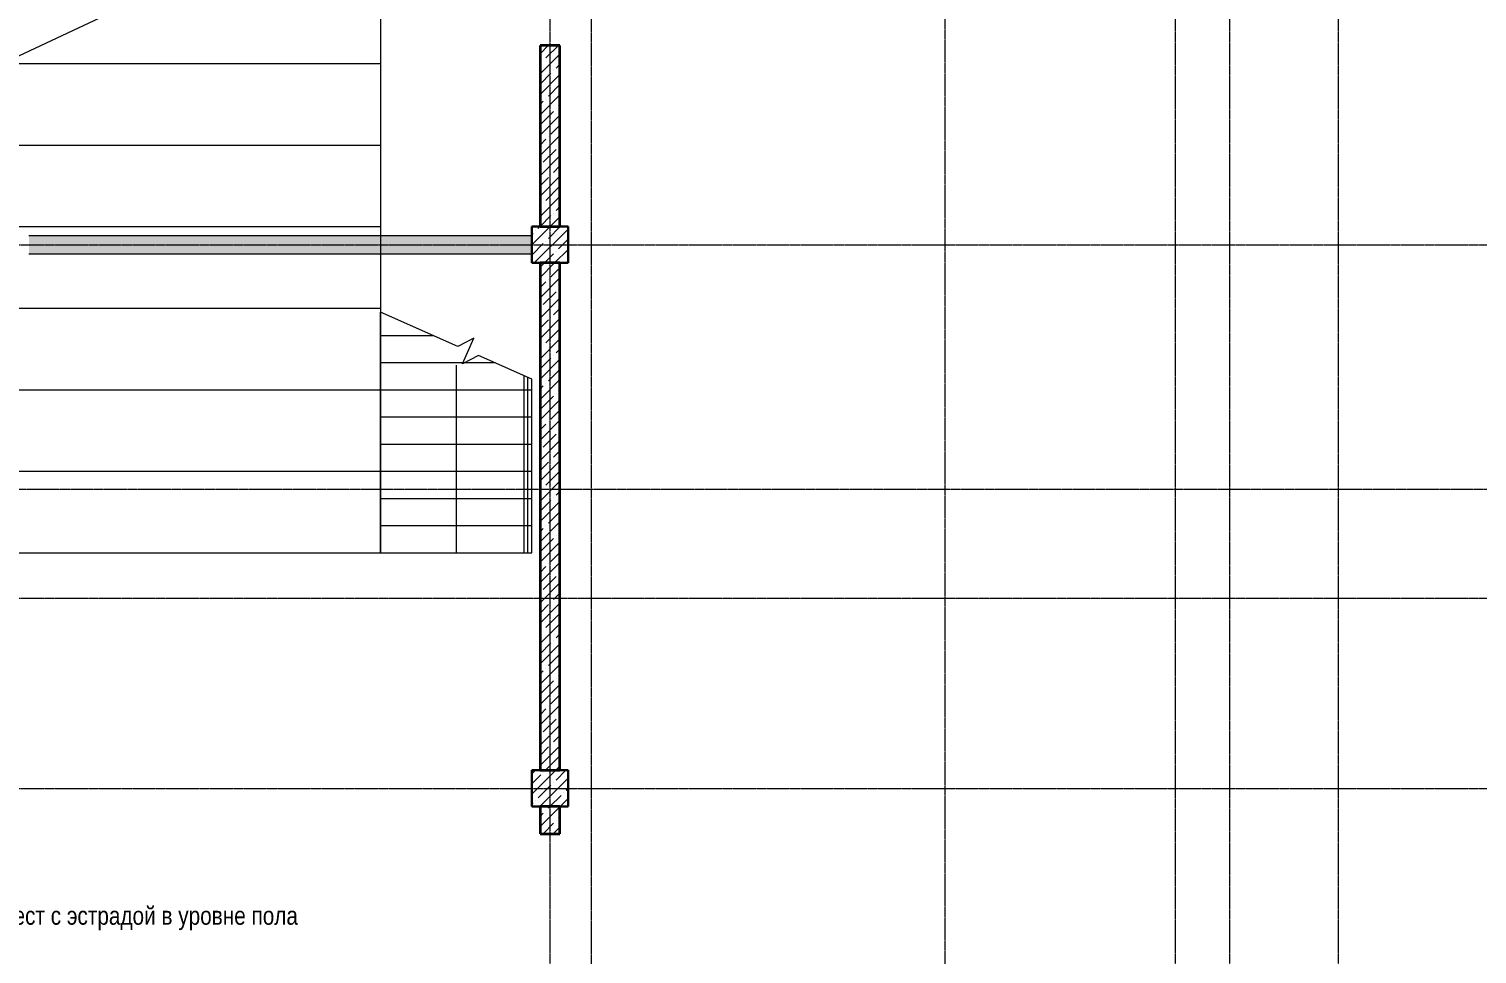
# Model space of a CAD drawing. Header units: millimetres. Extents: x 538266 to 1167394, y 114608 to 637157.
# Drawn here: x 869088 to 885070, y 193485 to 203695 of the extents above; entities that cross this region are included whole.
import ezdxf
from ezdxf.enums import TextEntityAlignment as Align

# ---------------------------------------------------------------- set-up
doc = ezdxf.new("R2010")
doc.units = ezdxf.units.MM
doc.linetypes.add('CENTER2', pattern=[28.575, 19.05, -3.175, 3.175, -3.175])
doc.linetypes.add('HIDDEN2', pattern=[4.7625, 3.175, -1.5875])
doc.layers.get('Defpoints').update_dxf_attribs({"color": 140})
doc.layers.add('A-AREA', color=7, linetype='Continuous', lineweight=15, true_color=0x7f7f7f)
doc.layers.add('РД_Оси_100', color=7, linetype='Continuous', lineweight=0, true_color=0x525252)
for name, color, linetype, lineweight in [('АР_Колонны', 70, 'Continuous', 30), ('АР_площадь пом', 5, 'Continuous', 5), ('АР_Стены ЖБ', 7, 'Continuous', 35), ('АР_Стены ПЕНОблок', 52, 'Continuous', 20), ('АР_Ф_ЛК', 7, 'Continuous', 5), ('АР_Штриховка', 8, 'Continuous', 0)]:
    doc.layers.add(name, color=color, linetype=linetype, lineweight=lineweight)
doc.layers.add('ЛК_Открытая', color=7, linetype='Continuous')
doc.layers.add('ФВ-5', color=7, linetype='Continuous')
doc.styles.add('style1', font='ARIALN.TTF')

# ---------------------------------------------------------------- blocks, each defined once
blk = doc.blocks.new('MOK-МаркаПомещения1')
at = {"layer": 'A-AREA', "color": 0}
blk.add_line((-3.651, -1.944), (3.649, -1.944), dxfattribs=at)
at = {"layer": 'A-AREA', "color": 0, "style": 'style1'}
blk.add_attdef('АР-ПОМЕЩЕНИЕ:ПЛОЩАДЬ', text='', height=3, dxfattribs=at).set_placement((0, 0), align=Align.MIDDLE)
at = {"layer": 'Defpoints', "style": 'style1', "flags": 8}
blk.add_attdef('АР-ПОМЕЩЕНИЕ:НАИМЕНОВАНИЕ', text='', height=1, dxfattribs=at).set_placement((0, 2.956), align=Align.MIDDLE)
blk = doc.blocks.new('2_этаж')
at = {"layer": 'АР_Штриховка', "linetype": 'Continuous', "lineweight": 0, "true_color": 0x000000}
h = blk.add_hatch(dxfattribs=at)
h.set_pattern_fill('AR-CONC', color=18, angle=-315, style=0)
h.set_pattern_definition([(95, (602274.53, -6e-10), (140.09465, 117.55338), [19.05, -209.55]), (40, (602274.53, -6e-10), (-160.01845, 110.17673), [15.24, -167.64058]), (145.451445, (602286.2, 9.8), (-19.9238, 227.7301), [16.19001, -178.09024]), (91.1842, (602238.6, 35.92), (221.41024, 161.95341), [28.575, -314.325]), (141.63556, (602257.06, 49.42), (-7.08662, 342.82676), [24.28502, -267.1356]), (36.18415, (602238.6, 35.92), (-7.08662, 342.82676), [22.85997, -251.45973]), (66, (602265.55, 44.9), (179.51998, 34.89515), [19.05, -209.55]), (11, (602265.55, 44.9), (-86.53993, 173.9412), [15.24, -167.64]), (116.451445, (602280.51, 47.81), (92.98005, 208.83634), [16.19001, -178.08994]), (82.5, (602274.53, -6e-10), (-57.605469, 61.973414), [0, -165.608, 0, -170.18, 0, -168.275]), (52.5, (602274.53, -6e-10), (-23.589727, 118.087), [0, -97.028, 0, -161.798, 0, -64.135]), (12.5, (602234.48, -40.05), (99.927863, 91.826196), [0, -63.5, 0, -198.12, 0, -262.89]), (2.5, (602216.52, -58.01), (86.763904, 122.72239), [0, -82.55, 0, -131.572, 0, -186.69])])
h.paths.add_polyline_path([(712724, 201413), (712724, 201213), (718274, 201213), (718274, 201413)], flags=0)
at = {"layer": 'АР_Колонны', "color": 18, "linetype": 'HIDDEN2', "lineweight": 25, "true_color": 0x000000}
for p, q in [((718274, 201513), (718674, 201513)), ((718274, 201113), (718274, 201513)), ((718674, 201513), (718674, 201113)), ((718674, 201113), (718274, 201113)), ((718274, 195513), (718674, 195513)), ((718274, 195113), (718274, 195513)), ((718674, 195513), (718674, 195113)), ((718674, 195113), (718274, 195113))]:
    blk.add_line(p, q, dxfattribs=at)
at = {"layer": 'АР_Колонны', "color": 18, "linetype": 'Continuous', "lineweight": 15, "true_color": 0x000000}
for p, q in [((718674, 201513), (718274, 201513)), ((718274, 201513), (718274, 201113)), ((718674, 201513), (718274, 201513)), ((718274, 201513), (718274, 201113)), ((718674, 201113), (718674, 201513)), ((718674, 201113), (718674, 201513)), ((718274, 201113), (718674, 201113)), ((718274, 201113), (718674, 201113)), ((718674, 195513), (718274, 195513)), ((718274, 195513), (718274, 195113)), ((718674, 195513), (718274, 195513)), ((718274, 195513), (718274, 195113)), ((718674, 195113), (718674, 195513)), ((718674, 195113), (718674, 195513)), ((718274, 195113), (718674, 195113)), ((718274, 195113), (718674, 195113))]:
    blk.add_line(p, q, dxfattribs=at)
at = {"layer": 'АР_Стены ЖБ', "color": 18, "linetype": 'Continuous', "lineweight": 35, "true_color": 0x000000}
for p, q in [((718584, 203513), (718364, 203513)), ((718364, 203513), (718364, 201513)), ((718584, 201513), (718584, 203513)), ((718364, 201513), (718584, 201513)), ((718584, 201113), (718364, 201113)), ((718364, 201113), (718364, 195513)), ((718584, 195513), (718584, 201113)), ((718364, 195513), (718584, 195513)), ((718584, 195113), (718364, 195113)), ((718364, 195113), (718364, 194813)), ((718584, 194813), (718584, 195113)), ((718364, 194813), (718584, 194813))]:
    blk.add_line(p, q, dxfattribs=at)
at = {"layer": 'АР_Стены ЖБ', "color": 18, "linetype": 'Continuous', "lineweight": 30, "true_color": 0x000000}
for p, q in [((718674, 201513), (718274, 201513)), ((718274, 201513), (718274, 201113)), ((718674, 201113), (718674, 201513)), ((718274, 201113), (718674, 201113)), ((718674, 195513), (718274, 195513)), ((718274, 195513), (718274, 195113)), ((718674, 195113), (718674, 195513)), ((718274, 195113), (718674, 195113))]:
    blk.add_line(p, q, dxfattribs=at)
at = {"layer": 'АР_Стены ПЕНОблок', "color": 18, "linetype": 'Continuous', "lineweight": 20, "true_color": 0x000000}
for p, q in [((718274, 201413), (712724, 201413)), ((718274, 201213), (718274, 201413)), ((712724, 201213), (718274, 201213))]:
    blk.add_line(p, q, dxfattribs=at)
at = {"layer": 'АР_Ф_ЛК', "color": 18, "true_color": 0x000000}
for p, q in [((716604, 197913), (716604, 200568)), ((717457, 200191), (716604, 200568)), ((716604, 200313), (717180, 200313)), ((717634, 200284), (717457, 200191)), ((717508, 199998), (717634, 200284)), ((716604, 200013), (717861, 200013)), ((717439, 199984), (717439, 199518)), ((717685, 200091), (717508, 199998)), ((718274, 199831), (717685, 200091)), ((718189, 197913), (718189, 199869)), ((718229, 197913), (718229, 199851)), ((718274, 197913), (718274, 199831)), ((716604, 199713), (718274, 199713)), ((717439, 199518), (717439, 197913)), ((716604, 199413), (718274, 199413)), ((716604, 199113), (718274, 199113)), ((716604, 198813), (718274, 198813)), ((716604, 198513), (718274, 198513)), ((716604, 198213), (718274, 198213)), ((716604, 197913), (718274, 197913))]:
    blk.add_line(p, q, dxfattribs=at)
at = {"layer": 'АР_Штриховка', "color": 18, "linetype": 'Continuous', "lineweight": 5, "true_color": 0x000000}
for p, q in [((718364, 203422), (718455, 203513)), ((718429, 203375), (718567, 203513)), ((718364, 203198), (718584, 203418)), ((718364, 203310), (718372, 203319)), ((718400, 203347), (718400, 203347)), ((718541, 203262), (718584, 203305)), ((718364, 203085), (718485, 203206)), ((718364, 202973), (718584, 203193)), ((718513, 203234), (718513, 203234)), ((718457, 202954), (718584, 203081)), ((718364, 202749), (718584, 202969)), ((718364, 202861), (718400, 202898)), ((718429, 202926), (718429, 202926)), ((718541, 202813), (718541, 202813)), ((718569, 202842), (718584, 202856)), ((718364, 202524), (718584, 202744)), ((718372, 202645), (718513, 202785)), ((718364, 202299), (718584, 202519)), ((718457, 202505), (718457, 202505)), ((718485, 202533), (718584, 202632)), ((718364, 202412), (718429, 202477)), ((718400, 202224), (718541, 202364)), ((718569, 202393), (718569, 202393)), ((718364, 202075), (718584, 202295)), ((718372, 202196), (718372, 202196)), ((718513, 202112), (718584, 202183)), ((718364, 201850), (718584, 202070)), ((718364, 201963), (718457, 202056)), ((718485, 202084), (718485, 202084)), ((718429, 201803), (718569, 201944)), ((718364, 201626), (718584, 201846)), ((718364, 201738), (718372, 201747)), ((718400, 201775), (718400, 201775)), ((718541, 201691), (718584, 201734)), ((718364, 201514), (718485, 201635)), ((718475, 201513), (718584, 201621)), ((718513, 201663), (718513, 201663)), ((718274, 201311), (718475, 201513)), ((718274, 201424), (718288, 201438)), ((718300, 201113), (718674, 201487)), ((718316, 201466), (718316, 201466)), ((718344, 201494), (718363, 201513)), ((718457, 201382), (718588, 201513)), ((718569, 201270), (718674, 201375)), ((718274, 201199), (718400, 201326)), ((718412, 201113), (718513, 201214)), ((718429, 201354), (718429, 201354)), ((718524, 201113), (718674, 201262)), ((718541, 201242), (718541, 201242)), ((718364, 200952), (718524, 201113)), ((718372, 201074), (718412, 201113)), ((718485, 200961), (718584, 201060)), ((718653, 201130), (718653, 201130)), ((718364, 200728), (718584, 200948)), ((718364, 200840), (718429, 200905)), ((718457, 200933), (718457, 200933)), ((718400, 200653), (718541, 200793)), ((718569, 200821), (718569, 200821)), ((718364, 200503), (718584, 200723)), ((718372, 200625), (718372, 200625)), ((718513, 200540), (718584, 200611)), ((718364, 200279), (718584, 200499)), ((718364, 200391), (718457, 200484)), ((718485, 200512), (718485, 200512)), ((718364, 200054), (718584, 200274)), ((718429, 200232), (718569, 200372)), ((718364, 200167), (718372, 200176)), ((718400, 200204), (718400, 200204)), ((718541, 200119), (718584, 200162)), ((718364, 199942), (718485, 200063)), ((718364, 199830), (718584, 200050)), ((718457, 199811), (718584, 199938)), ((718513, 200091), (718513, 200091)), ((718364, 199605), (718584, 199825)), ((718429, 199783), (718429, 199783)), ((718364, 199718), (718400, 199755)), ((718372, 199502), (718513, 199642)), ((718541, 199670), (718541, 199670)), ((718569, 199698), (718584, 199713)), ((718364, 199381), (718584, 199601)), ((718485, 199390), (718584, 199489)), ((718364, 199156), (718584, 199376)), ((718364, 199269), (718429, 199334)), ((718457, 199362), (718457, 199362)), ((718364, 198932), (718584, 199152)), ((718400, 199081), (718541, 199221)), ((718569, 199249), (718569, 199249)), ((718372, 199053), (718372, 199053)), ((718513, 198969), (718584, 199040)), ((718364, 198707), (718584, 198927)), ((718364, 198820), (718457, 198913)), ((718485, 198941), (718485, 198941)), ((718364, 198483), (718584, 198703)), ((718429, 198660), (718569, 198800)), ((718364, 198595), (718372, 198604)), ((718400, 198632), (718400, 198632)), ((718513, 198520), (718513, 198520)), ((718541, 198548), (718584, 198591)), ((718364, 198371), (718485, 198492)), ((718364, 198258), (718584, 198478)), ((718457, 198239), (718584, 198366)), ((718364, 198034), (718584, 198254)), ((718364, 198146), (718400, 198183)), ((718429, 198211), (718429, 198211)), ((718364, 197809), (718584, 198029)), ((718372, 197930), (718513, 198071)), ((718541, 198099), (718541, 198099)), ((718569, 198127), (718584, 198142)), ((718485, 197818), (718584, 197917)), ((718364, 197585), (718584, 197805)), ((718364, 197697), (718429, 197762)), ((718457, 197790), (718457, 197790)), ((718364, 197360), (718584, 197580)), ((718400, 197510), (718541, 197650)), ((718569, 197678), (718569, 197678)), ((718372, 197481), (718372, 197481)), ((718513, 197397), (718584, 197468)), ((718364, 197136), (718584, 197356)), ((718364, 197248), (718457, 197341)), ((718429, 197089), (718569, 197229)), ((718485, 197369), (718485, 197369)), ((718364, 196911), (718584, 197131)), ((718400, 197060), (718400, 197060)), ((718364, 197024), (718372, 197032)), ((718364, 196799), (718485, 196920)), ((718364, 196687), (718584, 196907)), ((718513, 196948), (718513, 196948)), ((718541, 196976), (718584, 197019)), ((718457, 196668), (718584, 196795)), ((718364, 196462), (718584, 196682)), ((718364, 196575), (718400, 196611)), ((718429, 196640), (718429, 196640)), ((718364, 196238), (718584, 196458)), ((718372, 196359), (718513, 196499)), ((718541, 196527), (718541, 196527)), ((718569, 196555), (718584, 196570)), ((718485, 196247), (718584, 196346)), ((718364, 196013), (718584, 196233)), ((718364, 196126), (718429, 196191)), ((718457, 196219), (718457, 196219)), ((718569, 196106), (718569, 196106)), ((718364, 195789), (718584, 196009)), ((718400, 195938), (718541, 196078)), ((718364, 195564), (718584, 195784)), ((718372, 195910), (718372, 195910)), ((718485, 195798), (718485, 195798)), ((718513, 195826), (718584, 195897)), ((718364, 195677), (718457, 195770)), ((718429, 195517), (718569, 195657)), ((718274, 195474), (718313, 195513)), ((718274, 195250), (718537, 195513)), ((718274, 195362), (718372, 195461)), ((718400, 195489), (718400, 195489)), ((718537, 195513), (718584, 195560)), ((718541, 195405), (718649, 195513)), ((718344, 195208), (718485, 195349)), ((718362, 195113), (718674, 195425)), ((718513, 195377), (718513, 195377)), ((718653, 195293), (718674, 195313)), ((718274, 195138), (718288, 195152)), ((718316, 195180), (718316, 195180)), ((718474, 195113), (718597, 195236)), ((718586, 195113), (718674, 195201)), ((718625, 195264), (718625, 195264)), ((718364, 194891), (718584, 195111)), ((718364, 195003), (718400, 195040)), ((718429, 195068), (718429, 195068)), ((718457, 195096), (718474, 195113)), ((718569, 194984), (718584, 194999)), ((718398, 194813), (718513, 194928)), ((718511, 194813), (718584, 194886)), ((718541, 194956), (718541, 194956))]:
    blk.add_line(p, q, dxfattribs=at)
at = {"layer": 'ЛК_Открытая', "color": 18, "lineweight": 15, "true_color": 0x000000}
for p, q in [((702344, 198560), (716604, 205279)), ((716604, 205279), (716604, 197913)), ((712432, 203313), (716604, 203313)), ((710522, 202413), (716604, 202413)), ((708611, 201513), (716604, 201513)), ((706701, 200613), (716604, 200613)), ((704791, 199713), (716604, 199713)), ((702880, 198813), (716604, 198813)), ((702344, 197913), (716604, 197913))]:
    blk.add_line(p, q, dxfattribs=at)
at = {"layer": 'АР_площадь пом', "color": 18, "linetype": 'Continuous', "lineweight": 15, "true_color": 0x000000}
ref = blk.add_blockref('MOK-МаркаПомещения1', (709463, 193295), dxfattribs=dict(at, xscale=200, yscale=200, zscale=100))
ref.add_attrib('АР-ПОМЕЩЕНИЕ:НАИМЕНОВАНИЕ', 'Мнргофункциональное многосветное пространство с функцией актового зала на 250 мест с эстрадой в уровне пола', dxfattribs={"layer": 'Defpoints', "height": 200, "style": 'style1'}).set_placement((709463, 193886), align=Align.MIDDLE)
ref.add_attrib('АР-ПОМЕЩЕНИЕ:ПЛОЩАДЬ', '310.88', dxfattribs={"layer": 'A-AREA', "color": 0, "height": 600, "style": 'style1'}).set_placement((709463, 193295), align=Align.MIDDLE)
at = {"layer": 'Defpoints', "color": 18, "true_color": 0x000000, "style": 'style1'}
for p in [(677971, 219836), (678101, 211681)]:
    blk.add_attdef('АР-ПОМЕЩЕНИЕ:НАИМЕНОВАНИЕ', text='', height=100, dxfattribs=at).set_placement(p, align=Align.MIDDLE)
blk = doc.blocks.new('СОШ_2200_АР_ОСИ_М100_28.05.24')
at = {"layer": 'РД_Оси_100', "color": 251, "linetype": 'CENTER2', "true_color": 0x636466}
for p, q in [((49960, -6155), (49960, 139938.679)), ((-5954.958, 78900), (119910, 78900)), ((119910, 76200), (-5954.958, 76200)), ((-5954.958, 75000), (119910, 75000)), ((-5954.958, 72900), (95715.503, 72900))]:
    blk.add_line(p, q, dxfattribs=at)
for points in [[(45530, 139938.679), (45600, 139538.679), (45600, -6163.457)], [(46060, -6163.105), (46060, 139538.679), (46130, 139938.679)], [(52500, 139938.679), (52500, -5755), (52358.276, -6155)], [(53100, 139938.679), (53100, -5755), (52949.266, -6155)], [(54300, 139938.679), (54300, -6155)]]:
    blk.add_lwpolyline(points, dxfattribs=at)

msp = doc.modelspace()

# ---------------------------------------------------------------- hatches: boundary and pattern name
at = {"layer": 'ФВ-5'}
h = msp.add_hatch(dxfattribs=at)
h.set_pattern_fill('ANSI31', color=3, scale=300, style=0)
h.paths.add_polyline_path([(856738, 201693), (856018, 201693), (856018, 202713), (856018, 203353), (855918, 203353), (854798, 203353), (854048, 203353), (853778, 203353), (853778, 202323), (853358, 202323), (853358, 201513), (853638, 201513), (853638, 201113), (853358, 201113), (853358, 200033), (854538, 200033), (854618, 200033), (854618, 199233), (856018, 199233), (856018, 200533), (856738, 200533), (856738, 201113), (856638, 201113), (856638, 201513), (856738, 201513)])
h.paths.add_polyline_path([(854569, 201617), (854019, 201617, -1), (854019, 202217), (854569, 202217, -1)], flags=16)
h.paths.add_polyline_path([(864408, 208983), (862588, 208983), (862588, 209363), (862588, 209863), (862588, 210813), (860178, 210813), (858989, 210813, -0.618518), (858601, 210813), (857038, 210813), (857038, 209812), (857038, 209733), (859458, 209733), (859458, 209013), (859788, 209013), (859788, 208893), (859788, 208693), (859788, 207393), (859788, 205713), (862588, 205713), (862588, 205863), (863088, 205863), (863088, 205713), (864408, 205713)])
h.paths.add_polyline_path([(861555, 208077), (862105, 208077, -1), (862105, 207477), (861555, 207477, -1)], flags=16)
h.paths.add_polyline_path([(870288, 207213), (870288, 208513), (870288, 209513), (870288, 210813), (869088, 210813), (869088, 209863), (869088, 209363), (869088, 208983), (868588, 208983), (865788, 208983), (864488, 208983), (864488, 205713), (868588, 205713), (868588, 205863), (869088, 205863), (869088, 205713), (870288, 205713)])
h.paths.add_polyline_path([(867285, 208005), (867835, 208005, -1), (867835, 207405), (867285, 207405, -1)], flags=16)
h.paths.add_polyline_path([(853685, 201339), (854885, 201339), (854885, 201533), (853685, 201533)], flags=24)
h.paths.add_polyline_path([(853703, 201649), (854886, 201649), (854886, 202185), (853703, 202185)], flags=24)
h.paths.add_polyline_path([(861215, 207198), (862426, 207198), (862426, 207394), (861215, 207394)], flags=24)
h.paths.add_polyline_path([(861239, 207509), (862421, 207509), (862421, 208045), (861239, 208045)], flags=24)
h.paths.add_polyline_path([(866945, 207125), (868156, 207125), (868156, 207322), (866945, 207322)], flags=24)
h.paths.add_polyline_path([(866969, 207437), (868151, 207437), (868151, 207973), (866969, 207973)], flags=24)

# ---------------------------------------------------------------- block references
msp.add_blockref('2_этаж', (156364, 0))
at = {"layer": 'РД_Оси_100'}
msp.add_blockref('СОШ_2200_АР_ОСИ_М100_28.05.24', (829238, 122413), dxfattribs=at)

doc.saveas('drawing.dxf')
